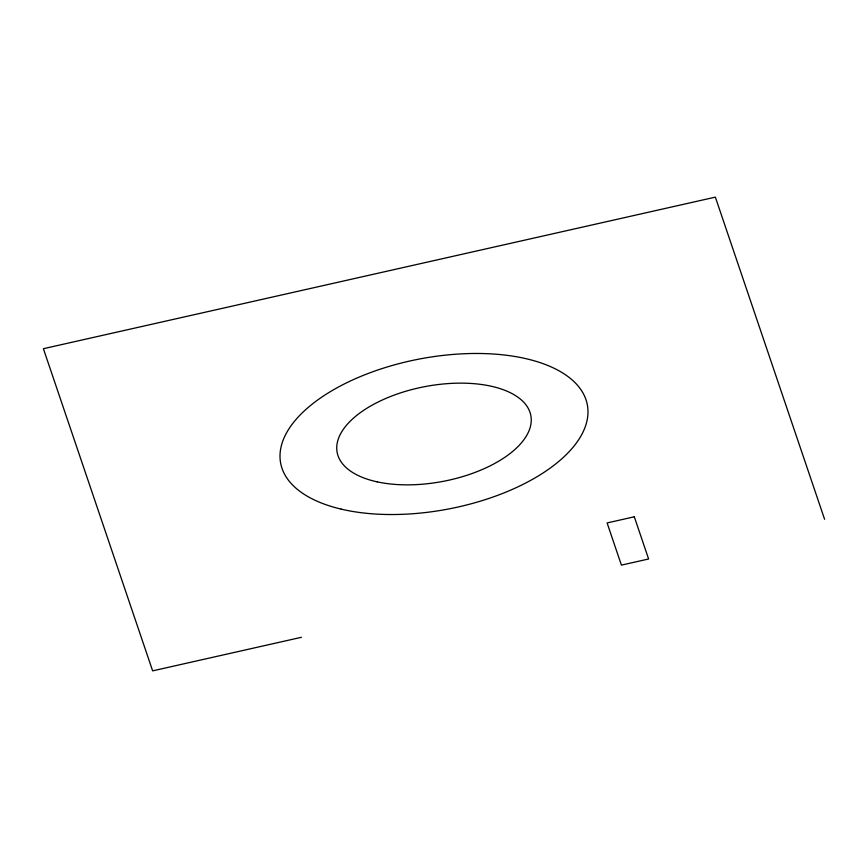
<?xml version="1.0" encoding="UTF-8"?>
<svg xmlns="http://www.w3.org/2000/svg" width="868" height="868" viewBox="0 0 868 868"><rect width="100%" height="100%" fill="white"/><g stroke="black" fill="none" stroke-linecap="round" stroke-linejoin="round"><path stroke-width="1.3" d="M301.424 637.296L152.638 670.866L43.4 348.708L715.362 197.134L824.6 519.292M634.302 516.807L607.101 522.937L621.412 565.122L648.613 558.992L634.302 516.807M377.157 481.849A98.583 48.239 -10.8 0 0 530.76 424.994A98.583 48.239 -10.8 0 0 394.083 395.146A98.583 48.239 -10.8 0 0 377.157 481.849M341.157 509.125A156.088 76.384 -10.8 0 0 586.811 421.566A156.088 76.384 -10.8 0 0 374.032 371.309A156.088 76.384 -10.8 0 0 341.157 509.125"/></g></svg>
